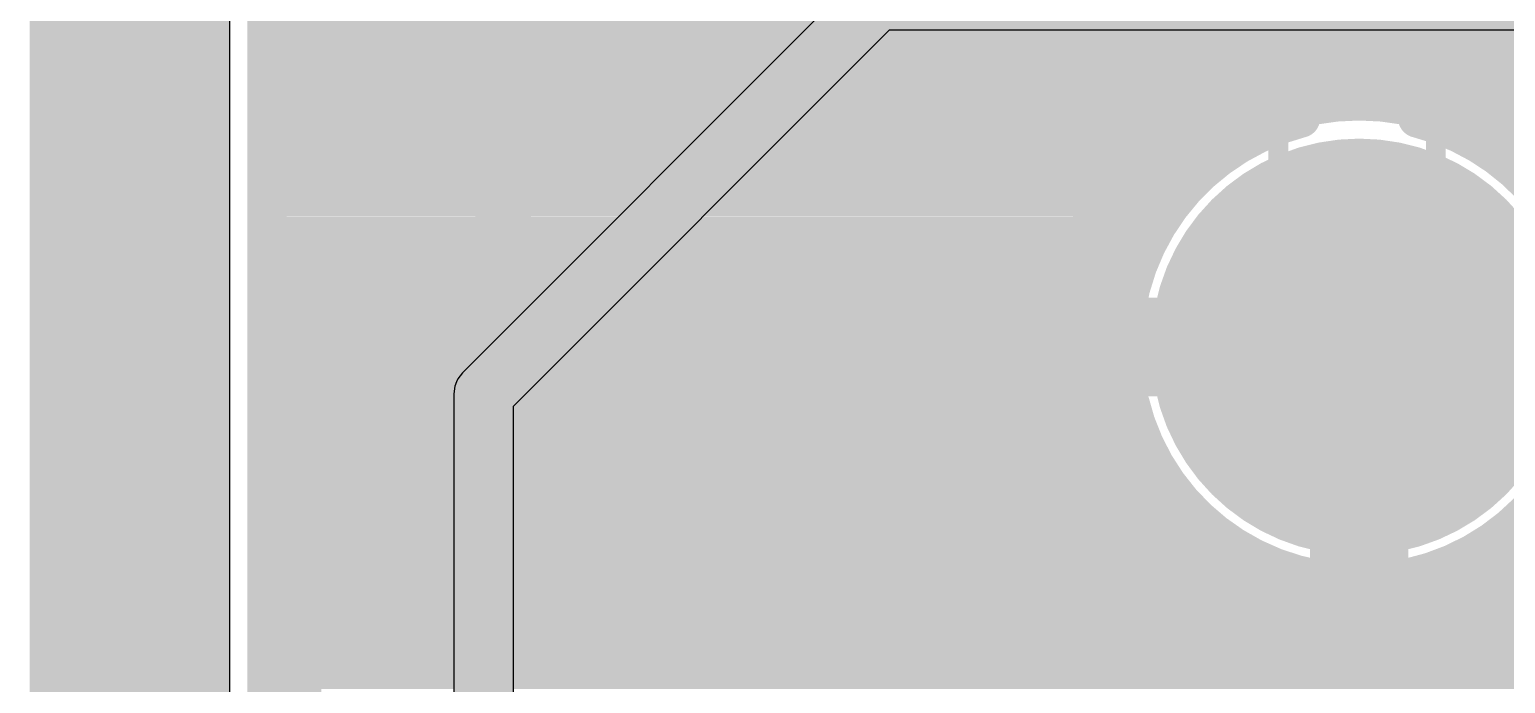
# Model space of a CAD drawing. Header units: millimetres. Extents: x 0.11 to 5.67, y 0.55 to 4.24.
# Drawn here: x 0.6828 to 0.9781, y 1.1065 to 1.2372 of the extents above; entities that cross this region are included whole.
import ezdxf

# ---------------------------------------------------------------- set-up
doc = ezdxf.new("R2010")
doc.units = ezdxf.units.MM
doc.header["$MEASUREMENT"] = 0
for name, color, linetype in [('BottomLayer', 5, 'Continuous'), ('BottomSolder', 6, 'Continuous'), ('InternalPlane1', 76, 'Continuous'), ('InternalPlane2', 16, 'Continuous'), ('KeepOutLayer', 6, 'Continuous'), ('Mechanical14', 56, 'Continuous'), ('Mechanical8', 56, 'Continuous'), ('MultiLayer', 9, 'Continuous'), ('PadHoleLayer', 156, 'Continuous'), ('TopLayer', 1, 'Continuous'), ('TopOverlay', 2, 'Continuous'), ('TopSolder', 216, 'Continuous')]:
    doc.layers.add(name, color=color, linetype=linetype)

# ---------------------------------------------------------------- blocks, each defined once
blk = doc.blocks.new('RXE_250_FLAT_185')
at = {"layer": 'BottomLayer', "const_width": 0.03543}
blk.add_lwpolyline([(-0.21457, 0, 1), (-0.17913, 0, 1)], format="xyb", close=True, dxfattribs=at)
at = {"layer": 'BottomSolder', "const_width": 0.0374}
blk.add_lwpolyline([(-0.21555, 0, 1), (-0.17815, 0, 1)], format="xyb", close=True, dxfattribs=at)
at = {"layer": 'InternalPlane1', "const_width": 0.04165}
blk.add_lwpolyline([(-0.21768, 0, 1), (-0.17602, 0, 1)], format="xyb", close=True, dxfattribs=at)
at = {"layer": 'InternalPlane2', "const_width": 0.01181}
for points in [[(-0.22009, 0.0456, -0.240079), (-0.17361, 0.0456)], [(-0.24245, -0.02324, -0.240079), (-0.24245, 0.02324)], [(-0.17361, -0.0456, -0.240079), (-0.22009, -0.0456)]]:
    blk.add_lwpolyline(points, format="xyb", dxfattribs=at)
at = {"layer": 'InternalPlane2', "const_width": 0.00591}
for points in [[(-0.22304, 0.0456, 1), (-0.21713, 0.0456, 1)], [(-0.17657, 0.0456, 1), (-0.17066, 0.0456, 1)], [(-0.24541, 0.02324, 1), (-0.2395, 0.02324, 1)], [(-0.24541, -0.02324, 1), (-0.2395, -0.02324, 1)], [(-0.22304, -0.0456, 1), (-0.21713, -0.0456, 1)], [(-0.17657, -0.0456, 1), (-0.17066, -0.0456, 1)]]:
    blk.add_lwpolyline(points, format="xyb", close=True, dxfattribs=at)
at = {"layer": 'Mechanical14', "const_width": 0.00394}
for points in [[(-0.21302, 0), (-0.21302, 0.07874)], [(-0.18153, 0), (-0.18153, 0.07874)]]:
    blk.add_lwpolyline(points, dxfattribs=at)
at = {"layer": 'Mechanical14', "const_width": 0.00197}
for points in [[(-0.21401, 0, 1), (-0.21204, 0, 1)], [(-0.21401, 0, 1), (-0.21204, 0, 1)], [(-0.18251, 0, 1), (-0.18054, 0, 1)], [(-0.18251, 0, 1), (-0.18054, 0, 1)]]:
    blk.add_lwpolyline(points, format="xyb", close=True, dxfattribs=at)
at = {"layer": 'Mechanical14', "const_width": 0.00394}
blk.add_lwpolyline([(-0.18153, 0, -1), (-0.21302, 0)], format="xyb", dxfattribs=at)
at = {"layer": 'Mechanical8', "const_width": 0.00394}
for points in [[(-0.19685, 0), (-0.19685, 0.01969)], [(-0.19685, 0), (-0.19685, 0.01969)], [(-0.21654, 0), (-0.19685, 0)], [(-0.21654, 0), (-0.19685, 0)], [(-0.19685, 0), (-0.17717, 0)], [(-0.19685, -0.01969), (-0.19685, 0)]]:
    blk.add_lwpolyline(points, dxfattribs=at)
at = {"layer": 'Mechanical8', "const_width": 0.00197}
for points in [[(-0.19783, 0.01969, 1), (-0.19587, 0.01969, 1)], [(-0.19783, 0.01969, 1), (-0.19587, 0.01969, 1)], [(-0.21752, 0, 1), (-0.21555, 0, 1)], [(-0.21752, 0, 1), (-0.21555, 0, 1)], [(-0.19783, 0, 1), (-0.19587, 0, 1)], [(-0.19783, 0, 1), (-0.19587, 0, 1)], [(-0.19783, 0, 1), (-0.19587, 0, 1)], [(-0.19783, 0, 1), (-0.19587, 0, 1)], [(-0.19783, 0, 1), (-0.19587, 0, 1)], [(-0.19783, 0, 1), (-0.19587, 0, 1)], [(-0.17815, 0, 1), (-0.17618, 0, 1)], [(-0.19783, -0.01969, 1), (-0.19587, -0.01969, 1)]]:
    blk.add_lwpolyline(points, format="xyb", close=True, dxfattribs=at)
at = {"layer": 'MultiLayer', "const_width": 0.03543}
blk.add_lwpolyline([(-0.21457, 0, 1), (-0.17913, 0, 1)], format="xyb", close=True, dxfattribs=at)
at = {"layer": 'PadHoleLayer', "const_width": 0.02165}
blk.add_lwpolyline([(-0.20768, 0, 1), (-0.18602, 0, 1)], format="xyb", close=True, dxfattribs=at)
at = {"layer": 'TopLayer', "const_width": 0.03543}
blk.add_lwpolyline([(-0.21457, 0, 1), (-0.17913, 0, 1)], format="xyb", close=True, dxfattribs=at)
at = {"layer": 'TopOverlay', "const_width": 0.00787}
for points in [[(-0.21302, 0.0487), (-0.21302, 0.07874)], [(-0.18153, 0.0487), (-0.18153, 0.07874)]]:
    blk.add_lwpolyline(points, dxfattribs=at)
at = {"layer": 'TopOverlay', "const_width": 0.00394}
for points in [[(-0.21499, 0.0487, 1), (-0.21105, 0.0487, 1)], [(-0.18349, 0.0487, 1), (-0.17956, 0.0487, 1)]]:
    blk.add_lwpolyline(points, format="xyb", close=True, dxfattribs=at)
at = {"layer": 'TopSolder', "const_width": 0.0374}
blk.add_lwpolyline([(-0.21555, 0, 1), (-0.17815, 0, 1)], format="xyb", close=True, dxfattribs=at)

msp = doc.modelspace()

# ---------------------------------------------------------------- linework, layer by layer
at = {"layer": 'BottomLayer', "const_width": 0.00787}
for points in [[(0.73031, 0.64862), (0.73031, 1.52657)], [(0.73031, 1.23523), (1.13976, 1.23523)], [(0.73031, 1.22736), (0.92411, 1.22736)], [(0.97353, 1.22736), (1.13976, 1.22736)], [(0.73031, 1.21948), (0.91149, 1.21948)], [(0.73031, 1.21161), (0.90352, 1.21161)], [(0.73031, 1.20374), (0.89796, 1.20374)], [(0.73031, 1.19586), (0.89407, 1.19586)], [(0.73031, 1.18799), (0.89151, 1.18799)], [(0.73031, 1.18011), (0.89011, 1.18011)], [(0.73031, 1.17224), (0.88978, 1.17224)], [(0.73031, 1.16437), (0.89051, 1.16437)], [(0.73031, 1.15649), (0.89233, 1.15649)], [(0.73031, 1.14862), (0.89536, 1.14862)], [(0.73031, 1.14074), (0.89983, 1.14074)], [(0.73031, 1.13287), (0.90617, 1.13287)], [(0.73031, 1.125), (0.91545, 1.125)], [(0.73031, 1.11712), (0.93196, 1.11712)], [(0.96568, 1.11712), (1.13976, 1.11712)], [(0.73031, 1.10925), (1.13976, 1.10925)]]:
    msp.add_lwpolyline(points, dxfattribs=at)
at = {"layer": 'BottomLayer'}
for points, const_width in [([(0.72835, 1.23523, 1), (0.73228, 1.23523, 1)], 0.00394), ([(1.00787, 1.17372, 1), (0.88976, 1.17372, 1)], 0.00787), ([(0.72835, 1.22736, 1), (0.73228, 1.22736, 1)], 0.00394), ([(0.92214, 1.22736, 1), (0.92608, 1.22736, 1)], 0.00394), ([(0.97156, 1.22736, 1), (0.9755, 1.22736, 1)], 0.00394), ([(0.72835, 1.21948, 1), (0.73228, 1.21948, 1)], 0.00394), ([(0.90952, 1.21948, 1), (0.91346, 1.21948, 1)], 0.00394), ([(0.72835, 1.21161, 1), (0.73228, 1.21161, 1)], 0.00394), ([(0.90155, 1.21161, 1), (0.90549, 1.21161, 1)], 0.00394), ([(0.72835, 1.20374, 1), (0.73228, 1.20374, 1)], 0.00394), ([(0.89599, 1.20374, 1), (0.89993, 1.20374, 1)], 0.00394), ([(0.72835, 1.19586, 1), (0.73228, 1.19586, 1)], 0.00394), ([(0.8921, 1.19586, 1), (0.89604, 1.19586, 1)], 0.00394), ([(0.72835, 1.18799, 1), (0.73228, 1.18799, 1)], 0.00394), ([(0.88954, 1.18799, 1), (0.89348, 1.18799, 1)], 0.00394), ([(0.72835, 1.18011, 1), (0.73228, 1.18011, 1)], 0.00394), ([(0.88814, 1.18011, 1), (0.89208, 1.18011, 1)], 0.00394), ([(0.72835, 1.17224, 1), (0.73228, 1.17224, 1)], 0.00394), ([(0.8878, 1.17372, 1), (0.89173, 1.17372, 1)], 0.00394), ([(0.88781, 1.17224, 1), (0.89175, 1.17224, 1)], 0.00394), ([(0.72835, 1.16437, 1), (0.73228, 1.16437, 1)], 0.00394), ([(0.88854, 1.16437, 1), (0.89248, 1.16437, 1)], 0.00394), ([(0.72835, 1.15649, 1), (0.73228, 1.15649, 1)], 0.00394), ([(0.89036, 1.15649, 1), (0.8943, 1.15649, 1)], 0.00394), ([(0.72835, 1.14862, 1), (0.73228, 1.14862, 1)], 0.00394), ([(0.8934, 1.14862, 1), (0.89733, 1.14862, 1)], 0.00394), ([(0.72835, 1.14074, 1), (0.73228, 1.14074, 1)], 0.00394), ([(0.89786, 1.14074, 1), (0.9018, 1.14074, 1)], 0.00394), ([(0.72835, 1.13287, 1), (0.73228, 1.13287, 1)], 0.00394), ([(0.9042, 1.13287, 1), (0.90814, 1.13287, 1)], 0.00394), ([(0.72835, 1.125, 1), (0.73228, 1.125, 1)], 0.00394), ([(0.91348, 1.125, 1), (0.91742, 1.125, 1)], 0.00394), ([(0.72835, 1.11712, 1), (0.73228, 1.11712, 1)], 0.00394), ([(0.92999, 1.11712, 1), (0.93393, 1.11712, 1)], 0.00394), ([(0.96371, 1.11712, 1), (0.96764, 1.11712, 1)], 0.00394), ([(0.72835, 1.10925, 1), (0.73228, 1.10925, 1)], 0.00394)]:
    msp.add_lwpolyline(points, format="xyb", close=True, dxfattribs=dict(at, const_width=const_width))
at = {"layer": 'InternalPlane1'}
msp.add_line((0.72285, 0.64116), (0.72285, 4.14427), dxfattribs=at)
at = {"layer": 'InternalPlane1', "const_width": 0.04}
msp.add_lwpolyline([(0.70276, 0.62106), (0.70276, 4.16437)], dxfattribs=at)
at = {"layer": 'InternalPlane2'}
for p, q in [((0.72285, 0.64116), (0.72285, 1.2844)), ((0.84815, 1.24732), (0.76941, 1.16858)), ((0.77958, 1.1619), (0.85483, 1.23715)), ((0.85483, 1.23715), (1.2436, 1.23715)), ((0.76822, 1.16675), (0.76787, 1.16591)), ((0.76846, 1.16735), (0.76822, 1.16675)), ((0.76941, 1.16858), (0.76846, 1.16735)), ((0.76787, 1.16591), (0.76767, 1.16437)), ((0.76767, 1.16437), (0.76767, 1.0187)), ((0.77958, 1.02117), (0.77958, 1.1619))]:
    msp.add_line(p, q, dxfattribs=at)
for points, const_width in [([(0.70276, 0.62106), (0.70276, 4.16437)], 0.04), ([(0.77362, 1.16437), (0.85236, 1.24311)], 0.01181), ([(0.77362, 1.0187), (0.77362, 1.16437)], 0.01181)]:
    msp.add_lwpolyline(points, dxfattribs=dict(at, const_width=const_width))
at = {"layer": 'InternalPlane2', "const_width": 0.00591}
msp.add_lwpolyline([(0.77067, 1.16437, 1), (0.77657, 1.16437, 1)], format="xyb", close=True, dxfattribs=at)
msp.add_lwpolyline([(0.77067, 1.16437, 1), (0.77657, 1.16437, 1)], format="xyb", close=True, dxfattribs=at)
at = {"layer": 'KeepOutLayer', "const_width": 0.00787}
msp.add_lwpolyline([(0.70276, 0.62106), (0.70276, 4.16437)], dxfattribs=at)
at = {"layer": 'TopLayer'}
for points, const_width in [([(0.7372, 1.15945), (0.80925, 1.2315)], 0.00787), ([(0.80925, 1.2315), (0.81319, 1.22756)], 0.00787), ([(0.80511, 1.22736), (0.81339, 1.22736)], 0.00787), ([(0.79724, 1.21948), (0.93708, 1.21948)], 0.00787), ([(0.83268, 1.21949), (0.9371, 1.21949)], 0.00787), ([(0.96054, 1.21949), (1.13484, 1.21949)], 0.00787), ([(0.96055, 1.21948), (1.13485, 1.21948)], 0.00787), ([(0.78937, 1.21161), (0.9206, 1.21161)], 0.00787), ([(0.97704, 1.21161), (1.14272, 1.21161)], 0.00787), ([(0.78149, 1.20374), (0.91234, 1.20374)], 0.00787), ([(0.77362, 1.19586), (0.90708, 1.19586)], 0.00787), ([(0.76574, 1.18799), (0.90378, 1.18799)], 0.00787), ([(0.75787, 1.18011), (0.90201, 1.18011)], 0.00787), ([(0.90551, 1.17372), (0.94882, 1.17372)], 0.01969), ([(0.94882, 1.13041), (0.94882, 1.17372)], 0.01969), ([(0.94882, 1.17372), (0.99213, 1.17372)], 0.01969), ([(0.75, 1.17224), (0.9016, 1.17224)], 0.00787), ([(0.74212, 1.16437), (0.90251, 1.16437)], 0.00787), ([(0.7372, 0.99016), (0.7372, 1.15945)], 0.00787), ([(0.7372, 1.15649), (0.90483, 1.15649)], 0.00787), ([(0.7372, 1.14862), (0.9088, 1.14862)], 0.00787), ([(0.7372, 1.14074), (0.91499, 1.14074)], 0.00787), ([(0.7372, 1.13287), (0.92509, 1.13287)], 0.00787), ([(0.97255, 1.13287), (1.13976, 1.13287)], 0.00787), ([(0.7372, 1.125), (1.13189, 1.125)], 0.00787), ([(0.7372, 1.11712), (1.12401, 1.11712)], 0.00787), ([(0.7372, 1.10925), (1.11614, 1.10925)], 0.00787)]:
    msp.add_lwpolyline(points, dxfattribs=dict(at, const_width=const_width))
for points, const_width in [([(0.80728, 1.2315, 1), (0.81122, 1.2315, 1)], 0.00394), ([(0.80728, 1.2315, 1), (0.81122, 1.2315, 1)], 0.00394), ([(0.80315, 1.22736, 1), (0.80708, 1.22736, 1)], 0.00394), ([(0.81122, 1.22756, 1), (0.81516, 1.22756, 1)], 0.00394), ([(0.81122, 1.22756, 1), (0.81516, 1.22756, 1)], 0.00394), ([(0.81122, 1.22756, 1), (0.81516, 1.22756, 1)], 0.00394), ([(0.81143, 1.22736, 1), (0.81536, 1.22736, 1)], 0.00394), ([(0.79527, 1.21948, 1), (0.79921, 1.21948, 1)], 0.00394), ([(0.83071, 1.21949, 1), (0.83465, 1.21949, 1)], 0.00394), ([(0.83071, 1.21949, 1), (0.83465, 1.21949, 1)], 0.00394), ([(0.83071, 1.21949, 1), (0.83465, 1.21949, 1)], 0.00394), ([(0.93512, 1.21948, 1), (0.93905, 1.21948, 1)], 0.00394), ([(0.93513, 1.21949, 1), (0.93907, 1.21949, 1)], 0.00394), ([(0.93513, 1.21949, 1), (0.93907, 1.21949, 1)], 0.00394), ([(0.95857, 1.21949, 1), (0.96251, 1.21949, 1)], 0.00394), ([(0.95857, 1.21949, 1), (0.96251, 1.21949, 1)], 0.00394), ([(0.95858, 1.21948, 1), (0.96252, 1.21948, 1)], 0.00394), ([(0.7874, 1.21161, 1), (0.79133, 1.21161, 1)], 0.00394), ([(0.91863, 1.21161, 1), (0.92257, 1.21161, 1)], 0.00394), ([(0.97507, 1.21161, 1), (0.97901, 1.21161, 1)], 0.00394), ([(0.77952, 1.20374, 1), (0.78346, 1.20374, 1)], 0.00394), ([(0.91037, 1.20374, 1), (0.9143, 1.20374, 1)], 0.00394), ([(0.77165, 1.19586, 1), (0.77559, 1.19586, 1)], 0.00394), ([(0.90512, 1.19586, 1), (0.90905, 1.19586, 1)], 0.00394), ([(0.76378, 1.18799, 1), (0.76771, 1.18799, 1)], 0.00394), ([(0.90181, 1.18799, 1), (0.90575, 1.18799, 1)], 0.00394), ([(0.7559, 1.18011, 1), (0.75984, 1.18011, 1)], 0.00394), ([(0.90059, 1.17372, 1), (0.91043, 1.17372, 1)], 0.00984), ([(0.90004, 1.18011, 1), (0.90398, 1.18011, 1)], 0.00394), ([(0.9439, 1.17372, 1), (0.95374, 1.17372, 1)], 0.00984), ([(0.9439, 1.17372, 1), (0.95374, 1.17372, 1)], 0.00984), ([(0.9439, 1.17372, 1), (0.95374, 1.17372, 1)], 0.00984), ([(0.74803, 1.17224, 1), (0.75196, 1.17224, 1)], 0.00394), ([(0.89963, 1.17224, 1), (0.90357, 1.17224, 1)], 0.00394), ([(0.74015, 1.16437, 1), (0.74409, 1.16437, 1)], 0.00394), ([(0.90054, 1.16437, 1), (0.90448, 1.16437, 1)], 0.00394), ([(0.73524, 1.15945, 1), (0.73917, 1.15945, 1)], 0.00394), ([(0.73524, 1.15945, 1), (0.73917, 1.15945, 1)], 0.00394), ([(0.73524, 1.15649, 1), (0.73917, 1.15649, 1)], 0.00394), ([(0.90286, 1.15649, 1), (0.9068, 1.15649, 1)], 0.00394), ([(0.73524, 1.14862, 1), (0.73917, 1.14862, 1)], 0.00394), ([(0.90683, 1.14862, 1), (0.91076, 1.14862, 1)], 0.00394), ([(0.73524, 1.14074, 1), (0.73917, 1.14074, 1)], 0.00394), ([(0.91302, 1.14074, 1), (0.91696, 1.14074, 1)], 0.00394), ([(0.9439, 1.13041, 1), (0.95374, 1.13041, 1)], 0.00984), ([(0.73524, 1.13287, 1), (0.73917, 1.13287, 1)], 0.00394), ([(0.92312, 1.13287, 1), (0.92705, 1.13287, 1)], 0.00394), ([(0.97058, 1.13287, 1), (0.97452, 1.13287, 1)], 0.00394), ([(0.73524, 1.125, 1), (0.73917, 1.125, 1)], 0.00394), ([(0.73524, 1.11712, 1), (0.73917, 1.11712, 1)], 0.00394), ([(0.73524, 1.10925, 1), (0.73917, 1.10925, 1)], 0.00394)]:
    msp.add_lwpolyline(points, format="xyb", close=True, dxfattribs=dict(at, const_width=const_width))
at = {"layer": 'TopLayer', "const_width": 0.00787}
for points in [[(0.83268, 1.21949, -0.198912), (0.81319, 1.22756)], [(0.83268, 1.21949, -0.198912), (0.81319, 1.22756)], [(0.99606, 1.17372, -2.042142), (0.9371, 1.21949)], [(0.96054, 1.21949, -0.342568), (0.99606, 1.17372)]]:
    msp.add_lwpolyline(points, format="xyb", dxfattribs=at)

# ---------------------------------------------------------------- block references
at = {"rotation": 360}
msp.add_blockref('RXE_250_FLAT_185', (1.14567, 1.17372), dxfattribs=at)

doc.saveas('drawing.dxf')
